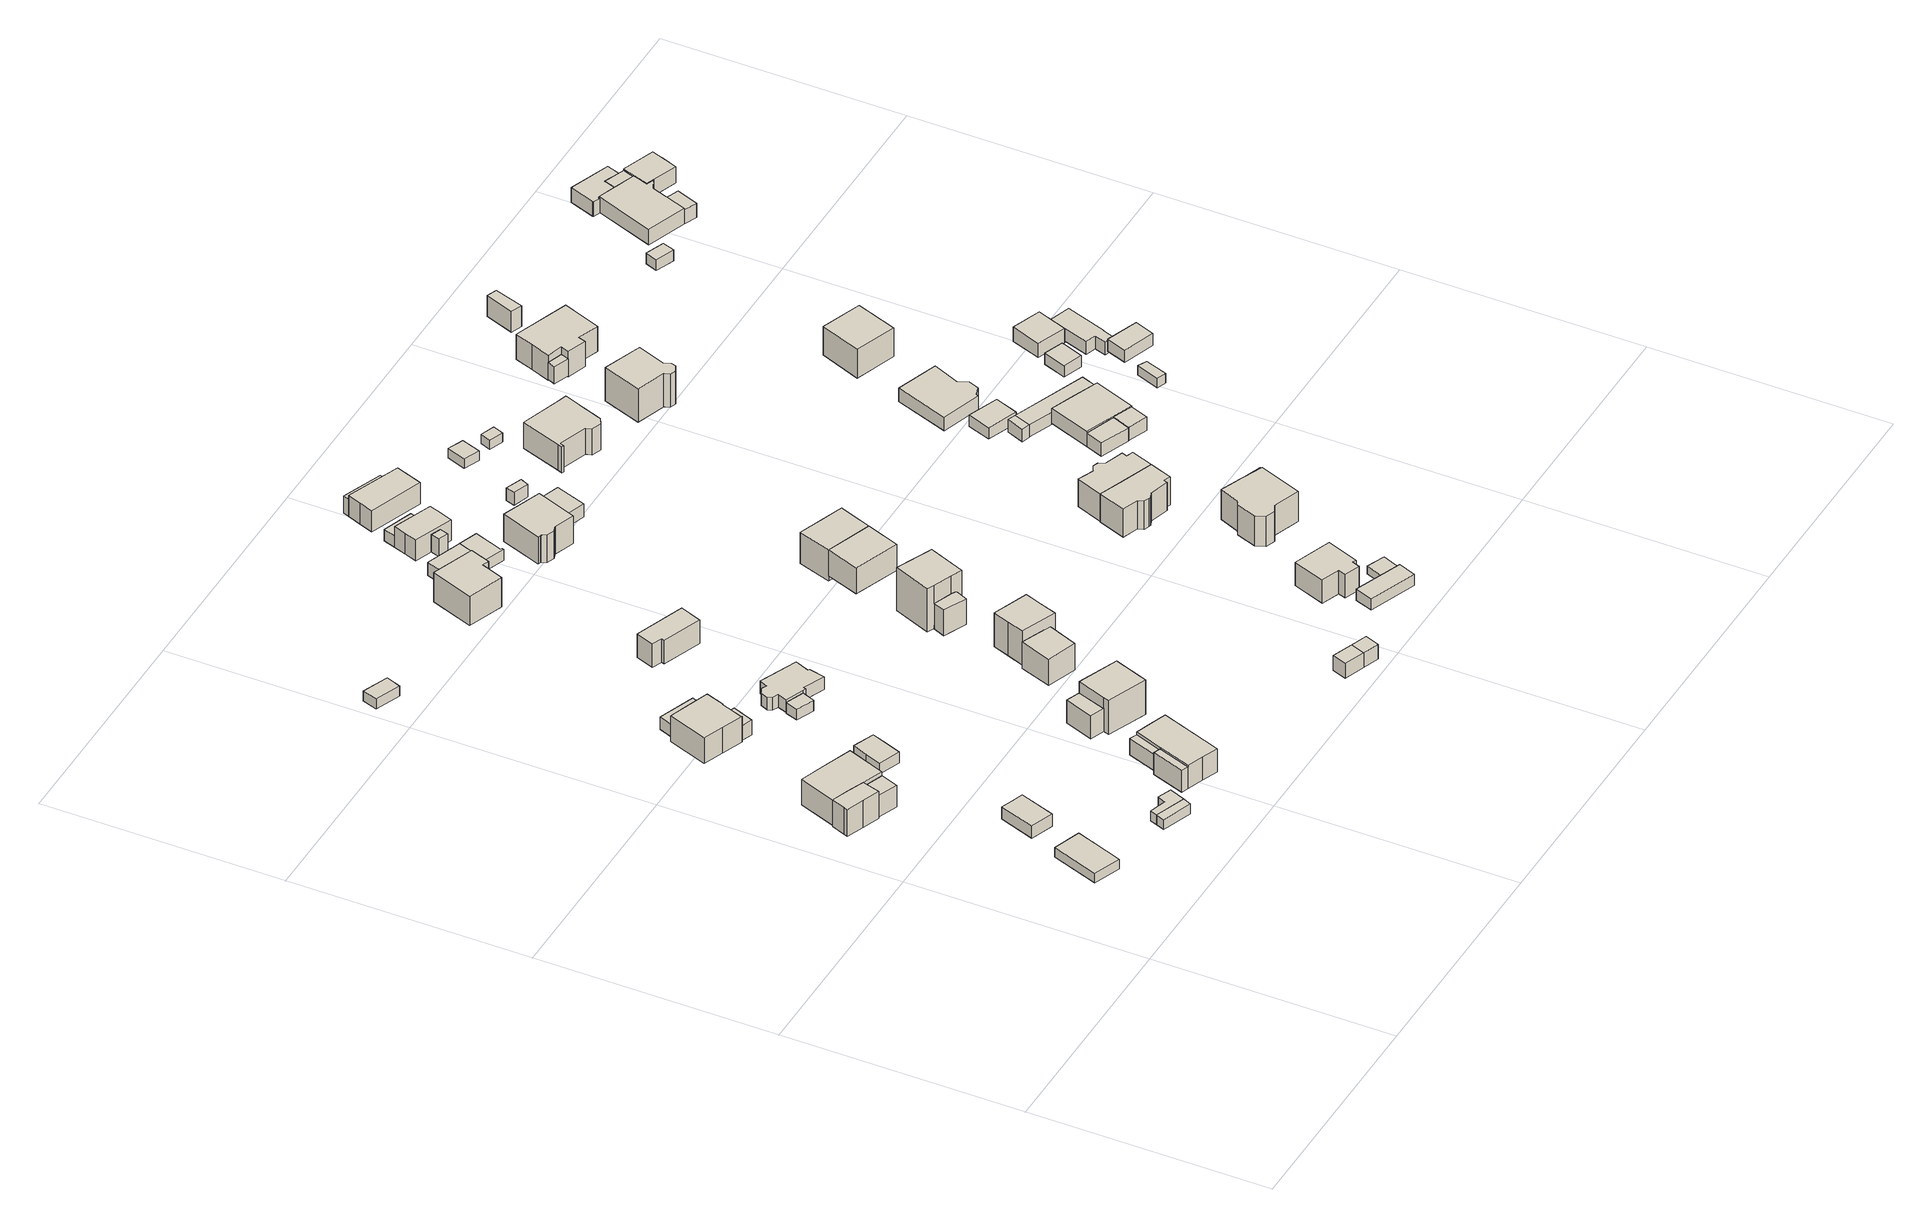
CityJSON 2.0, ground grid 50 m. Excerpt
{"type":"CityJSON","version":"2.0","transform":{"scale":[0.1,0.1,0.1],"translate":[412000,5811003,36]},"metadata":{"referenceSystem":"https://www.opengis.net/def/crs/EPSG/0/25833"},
"CityObjects":{
"building1":{"type":"Building","attributes":{"Gemeindeschluessel":"11000009","BezugspunktDach":"2200","function":"31001_2463","measuredHeight":2.23,"storeysAboveGround":1},"address":[{"country":"Germany","locality":"Berlin","thoroughfareNumber":"31 (1)","thoroughfareName":"Vogelsdorfer Steig"}],"geometry":[{"type":"Solid","lod":"1","boundaries":[[[[0,1,2,3]],[[4,5,6,7]],[[4,7,3,2]],[[5,4,2,1]],[[6,5,1,0]],[[7,6,0,3]]]]}]},
"building2":{"type":"Building","attributes":{"Gemeindeschluessel":"11000009","BezugspunktDach":"2200","function":"31001_2000","measuredHeight":6.99,"storeysAboveGround":1},"address":[{"country":"Germany","locality":"Berlin","thoroughfareNumber":"27 (1)","thoroughfareName":"Vogelsdorfer Steig"}],"geometry":[{"type":"Solid","lod":"1","boundaries":[[[[8,9,10,11,12,13,14]],[[15,16,17,18,19,20,21]],[[15,21,14,13]],[[16,15,13,12]],[[17,16,12,11]],[[18,17,11,10]],[[19,18,10,9]],[[20,19,9,8]],[[21,20,8,14]]]]}]},
"building3":{"type":"Building","attributes":{"Gemeindeschluessel":"11000009","BezugspunktDach":"2200","function":"31001_2723","measuredHeight":3.06,"storeysAboveGround":1},"address":[{"country":"Germany","locality":"Berlin","thoroughfareNumber":"29 (2)","thoroughfareName":"Vogelsdorfer Steig"}],"geometry":[{"type":"Solid","lod":"1","boundaries":[[[[22,23,24,25,26]],[[27,28,29,30,31]],[[27,31,26,25]],[[28,27,25,24]],[[29,28,24,23]],[[30,29,23,22]],[[31,30,22,26]]]]}]},
"building4":{"type":"Building","attributes":{"Gemeindeschluessel":"11000009","function":"31001_1010"},"address":[{"country":"Germany","locality":"Berlin","thoroughfareNumber":"27","thoroughfareName":"Vogelsdorfer Steig"}],"children":["building4-1","building4-2"]},
"building4-1":{"type":"BuildingPart","attributes":{"BezugspunktDach":"2200","measuredHeight":6.79,"storeysAboveGround":1},"parents":["building4"],"geometry":[{"type":"MultiSurface","lod":"1","boundaries":[[[32,33,34,35,12]],[[36,37,38,39,40]],[[36,40,12,35]],[[37,36,35,34]],[[38,37,34,33]],[[39,38,33,32]],[[40,41,42,43,39,32,12]],[[39,43,42,41]]]}]},
"building4-2":{"type":"BuildingPart","attributes":{"BezugspunktDach":"2200","measuredHeight":4.97,"storeysAboveGround":1},"parents":["building4"],"geometry":[{"type":"MultiSurface","lod":"1","boundaries":[[[44,43,42,45]],[[41,39,46,47]],[[41,47,45,42]],[[46,39,43,44]],[[47,46,44,45]],[[39,41,42,43,48]]]}]},
"building5":{"type":"Building","attributes":{"Gemeindeschluessel":"11000009","BezugspunktDach":"2200","function":"51009_1610","measuredHeight":2.31,"storeysAboveGround":0},"address":[{"country":"Germany","locality":"Berlin"}],"geometry":[{"type":"Solid","lod":"1","boundaries":[[[[49,50,51,52]],[[53,54,55,56]],[[53,56,52,51]],[[54,53,51,50]],[[55,54,50,49]],[[56,55,49,52]]]]}]},
"building6":{"type":"Building","attributes":{"Gemeindeschluessel":"11000009","BezugspunktDach":"2200","function":"31001_2000","measuredHeight":2.35,"storeysAboveGround":1},"address":[{"country":"Germany","locality":"Berlin","thoroughfareNumber":"34 (1)","thoroughfareName":"Grünheider Weg"}],"geometry":[{"type":"Solid","lod":"1","boundaries":[[[[50,57,58,59,60,51]],[[61,62,63,64,54,53]],[[61,53,51,60]],[[62,61,60,59]],[[63,62,59,58]],[[64,63,58,57]],[[54,64,57,50]],[[53,54,50,51]]]]}]},
"building7":{"type":"Building","attributes":{"Gemeindeschluessel":"11000009","BezugspunktDach":"2200","function":"31001_2000","measuredHeight":3.01,"storeysAboveGround":1},"address":[{"country":"Germany","locality":"Berlin","thoroughfareNumber":"27 (2)","thoroughfareName":"Vogelsdorfer Steig"}],"geometry":[{"type":"Solid","lod":"1","boundaries":[[[[65,66,67,68,69,70]],[[71,72,73,74,75,76]],[[71,76,70,69]],[[72,71,69,68]],[[73,72,68,67]],[[74,73,67,66]],[[75,74,66,65]],[[76,75,65,70]]]]}]},
"building8":{"type":"Building","attributes":{"Gemeindeschluessel":"11000009","function":"31001_1010"},"address":[{"country":"Germany","locality":"Berlin","thoroughfareNumber":"25","thoroughfareName":"Vogelsdorfer Steig"}],"children":["building8-1","building8-2"]},
"building8-1":{"type":"BuildingPart","attributes":{"BezugspunktDach":"2200","measuredHeight":8.6,"storeysAboveGround":1},"parents":["building8"],"geometry":[{"type":"MultiSurface","lod":"1","boundaries":[[[77,78,79,80,81,82,83,84,85,86]],[[87,88,89,90,91,92,93,94,95,96]],[[87,96,86,85]],[[88,87,85,84]],[[89,88,84,83]],[[90,89,83,82]],[[91,90,82,81]],[[92,91,81,80]],[[97,98,80,79]],[[94,93,79,78]],[[95,94,78,77]],[[96,95,77,86]],[[93,92,98,97]]]}]},
"building8-2":{"type":"BuildingPart","attributes":{"BezugspunktDach":"2200","measuredHeight":3.43,"storeysAboveGround":1},"parents":["building8"],"geometry":[{"type":"Solid","lod":"1","boundaries":[[[[99,100,101,98,97]],[[92,91,102,103,93]],[[91,92,98,101]],[[102,91,101,100]],[[103,102,100,99]],[[93,103,99,97]],[[92,93,97,98]]]]}]},
"building9":{"type":"Building","attributes":{"Gemeindeschluessel":"11000009","BezugspunktDach":"2200","function":"31001_2000","measuredHeight":2.27,"storeysAboveGround":1},"address":[{"country":"Germany","locality":"Berlin","thoroughfareNumber":"20 (1)","thoroughfareName":"Vogelsdorfer Steig"}],"geometry":[{"type":"Solid","lod":"1","boundaries":[[[[104,105,106,107]],[[108,109,110,111]],[[108,111,107,106]],[[109,108,106,105]],[[110,109,105,104]],[[111,110,104,107]]]]}]},
"building10":{"type":"Building","attributes":{"Gemeindeschluessel":"11000009","BezugspunktDach":"2200","function":"31001_2463","measuredHeight":2.86,"storeysAboveGround":1},"address":[{"country":"Germany","locality":"Berlin","thoroughfareNumber":"25 (1)","thoroughfareName":"Vogelsdorfer Steig"}],"geometry":[{"type":"Solid","lod":"1","boundaries":[[[[112,113,114,115]],[[116,117,118,119]],[[116,119,115,114]],[[117,116,114,113]],[[118,117,113,112]],[[119,118,112,115]]]]}]},
"building11":{"type":"Building","attributes":{"Gemeindeschluessel":"11000009","BezugspunktDach":"2200","function":"51009_1610","measuredHeight":4.05,"storeysAboveGround":0},"address":[{"country":"Germany","locality":"Berlin"}],"geometry":[{"type":"Solid","lod":"1","boundaries":[[[[120,121,122,123]],[[124,125,126,127]],[[124,127,123,122]],[[125,124,122,121]],[[126,125,121,120]],[[127,126,120,123]]]]}]},
"building12":{"type":"Building","attributes":{"Gemeindeschluessel":"11000009","function":"31001_1010"},"address":[{"country":"Germany","locality":"Berlin","thoroughfareNumber":"34","thoroughfareName":"Grünheider Weg"}],"children":["building12-1","building12-2"]},
"building12-1":{"type":"BuildingPart","attributes":{"BezugspunktDach":"2200","measuredHeight":5.75,"storeysAboveGround":1},"parents":["building12"],"geometry":[{"type":"MultiSurface","lod":"1","boundaries":[[[128,129,130,131,132,133,134]],[[135,136,137,138,139,140,141]],[[142,143,144,134,133]],[[136,135,133,132]],[[137,136,132,131]],[[138,137,131,130]],[[139,138,130,129]],[[140,139,129,128]],[[141,140,128,134]],[[135,141,144,143,142]]]}]},
"building12-2":{"type":"BuildingPart","attributes":{"BezugspunktDach":"2200","measuredHeight":5.01,"storeysAboveGround":1},"parents":["building12"],"geometry":[{"type":"Solid","lod":"1","boundaries":[[[[144,143,145,146]],[[147,135,141,148]],[[147,148,146,145]],[[135,147,145,143]],[[148,141,144,146]],[[143,144,141,135]]]]}]},
"building13":{"type":"Building","attributes":{"Gemeindeschluessel":"11000009","BezugspunktDach":"2200","function":"51009_1610","measuredHeight":2.51,"storeysAboveGround":0},"address":[{"country":"Germany","locality":"Berlin"}],"geometry":[{"type":"Solid","lod":"1","boundaries":[[[[149,150,151,152]],[[153,154,155,156]],[[153,156,152,151]],[[154,153,151,150]],[[155,154,150,149]],[[156,155,149,152]]]]}]},
"building14":{"type":"Building","attributes":{"Gemeindeschluessel":"11000009","BezugspunktDach":"2200","function":"31001_2000","measuredHeight":2.82,"storeysAboveGround":1},"address":[{"country":"Germany","locality":"Berlin","thoroughfareNumber":"25 (2)","thoroughfareName":"Vogelsdorfer Steig"}],"geometry":[{"type":"Solid","lod":"1","boundaries":[[[[157,158,159,160,161,162,163,164,165,166,167,168,169,170,171]],[[172,173,174,175,176,177,178,179,180,181,182,183,184,185,186]],[[172,186,171,170]],[[173,172,170,169]],[[174,173,169,168]],[[175,174,168,167]],[[176,175,167,166]],[[177,176,166,165]],[[178,177,165,164]],[[179,178,164,163]],[[180,179,163,162]],[[181,180,162,161]],[[182,181,161,160]],[[183,182,160,159]],[[184,183,159,158]],[[185,184,158,157]],[[186,185,157,171]]]]}]},
"building15":{"type":"Building","attributes":{"Gemeindeschluessel":"11000009","function":"31001_1010"},"address":[{"country":"Germany","locality":"Berlin","thoroughfareNumber":"32","thoroughfareName":"Grünheider Weg"}],"children":["building15-1","building15-2"]},
"building15-1":{"type":"BuildingPart","attributes":{"BezugspunktDach":"2200","measuredHeight":8.42,"storeysAboveGround":2},"parents":["building15"],"geometry":[{"type":"MultiSurface","lod":"1","boundaries":[[[187,188,189,190,191,192]],[[193,194,195,196,197,198]],[[193,198,192,191]],[[199,200,191,190]],[[195,194,190,189]],[[196,195,189,188]],[[197,196,188,187]],[[198,197,187,192]],[[194,193,200,199]]]}]},
"building15-2":{"type":"BuildingPart","attributes":{"BezugspunktDach":"2200","measuredHeight":5.27,"storeysAboveGround":2},"parents":["building15"],"geometry":[{"type":"Solid","lod":"1","boundaries":[[[[200,199,201,202]],[[203,194,193,204]],[[203,204,202,201]],[[194,203,201,199]],[[204,193,200,202]],[[193,194,199,200]]]]}]},
"building16":{"type":"Building","attributes":{"Gemeindeschluessel":"11000009","BezugspunktDach":"2200","function":"31001_1010","measuredHeight":7.03,"storeysAboveGround":1},"address":[{"country":"Germany","locality":"Berlin","thoroughfareNumber":"42","thoroughfareName":"Bauernheideweg"}],"geometry":[{"type":"Solid","lod":"1","boundaries":[[[[205,206,207,208,209,210]],[[211,212,213,214,215,216]],[[211,216,210,209]],[[212,211,209,208]],[[213,212,208,207]],[[214,213,207,206]],[[215,214,206,205]],[[216,215,205,210]]]]}]},
"building17":{"type":"Building","attributes":{"Gemeindeschluessel":"11000009","BezugspunktDach":"2200","function":"31001_2463","measuredHeight":6.11,"storeysAboveGround":1},"address":[{"country":"Germany","locality":"Berlin","thoroughfareNumber":"30 (1)","thoroughfareName":"Grünheider Weg"}],"geometry":[{"type":"Solid","lod":"1","boundaries":[[[[217,218,219,220]],[[221,222,223,224]],[[221,224,220,219]],[[222,221,219,218]],[[223,222,218,217]],[[224,223,217,220]]]]}]},
"building18":{"type":"Building","attributes":{"Gemeindeschluessel":"11000009","BezugspunktDach":"2200","function":"31001_1010","measuredHeight":7.93,"storeysAboveGround":2},"address":[{"country":"Germany","locality":"Berlin","thoroughfareNumber":"19","thoroughfareName":"Vogelsdorfer Steig"}],"geometry":[{"type":"Solid","lod":"1","boundaries":[[[[225,226,227,228,229,230,231]],[[232,233,234,235,236,237,238]],[[232,238,231,230]],[[233,232,230,229]],[[234,233,229,228]],[[235,234,228,227]],[[236,235,227,226]],[[237,236,226,225]],[[238,237,225,231]]]]}]},
"building19":{"type":"Building","attributes":{"Gemeindeschluessel":"11000009","BezugspunktDach":"2200","function":"31001_1010","measuredHeight":8.54,"storeysAboveGround":2},"address":[{"country":"Germany","locality":"Berlin","thoroughfareNumber":"30","thoroughfareName":"Grünheider Weg"}],"geometry":[{"type":"Solid","lod":"1","boundaries":[[[[239,240,241,242,243,244]],[[245,246,247,248,249,250]],[[245,250,244,243]],[[246,245,243,242]],[[247,246,242,241]],[[248,247,241,240]],[[249,248,240,239]],[[250,249,239,244]]]]}]},
"building20":{"type":"Building","attributes":{"Gemeindeschluessel":"11000009","BezugspunktDach":"2200","function":"51009_1610","measuredHeight":3.31,"storeysAboveGround":0},"address":[{"country":"Germany","locality":"Berlin"}],"geometry":[{"type":"Solid","lod":"1","boundaries":[[[[251,252,253,254]],[[255,256,257,258]],[[255,258,254,253]],[[256,255,253,252]],[[257,256,252,251]],[[258,257,251,254]]]]}]},
"building21":{"type":"Building","attributes":{"Gemeindeschluessel":"11000009","BezugspunktDach":"2200","function":"51009_1611","measuredHeight":3.23,"storeysAboveGround":0},"address":[{"country":"Germany","locality":"Berlin"}],"geometry":[{"type":"Solid","lod":"1","boundaries":[[[[259,260,261,262,263]],[[264,265,266,267,268]],[[264,268,263,262]],[[265,264,262,261]],[[266,265,261,260]],[[267,266,260,259]],[[268,267,259,263]]]]}]},
"building22":{"type":"Building","attributes":{"Gemeindeschluessel":"11000009","BezugspunktDach":"2200","function":"31001_2723","measuredHeight":3.36,"storeysAboveGround":1},"address":[{"country":"Germany","locality":"Berlin","thoroughfareNumber":"33 (1)","thoroughfareName":"Grünheider Weg"}],"geometry":[{"type":"Solid","lod":"1","boundaries":[[[[269,270,252,251]],[[256,271,272,257]],[[256,257,251,252]],[[271,256,252,270]],[[272,271,270,269]],[[257,272,269,251]]]]}]},
"building23":{"type":"Building","attributes":{"Gemeindeschluessel":"11000009","function":"31001_1010"},"address":[{"country":"Germany","locality":"Berlin","thoroughfareNumber":"28","thoroughfareName":"Grünheider Weg"}],"children":["building23-1","building23-2"]},
"building23-1":{"type":"BuildingPart","attributes":{"BezugspunktDach":"2200","measuredHeight":11.28,"storeysAboveGround":2},"parents":["building23"],"geometry":[{"type":"MultiSurface","lod":"1","boundaries":[[[273,274,275,276,277,278]],[[279,280,281,282,283,284]],[[279,284,278,277]],[[280,279,277,276]],[[281,280,276,275]],[[285,286,287,281,275,274]],[[288,285,282,274,273]],[[284,283,273,278]],[[282,287,286,285]],[[283,282,285,288]]]}]},
"building23-2":{"type":"BuildingPart","attributes":{"BezugspunktDach":"2200","measuredHeight":5.91,"storeysAboveGround":2},"parents":["building23"],"geometry":[{"type":"MultiSurface","lod":"1","boundaries":[[[289,286,288,290]],[[291,292,293,294]],[[291,294,290,288]],[[292,291,288,283,282,287]],[[293,292,286,289]],[[294,293,289,290]],[[287,282,285,286]],[[285,282,283,288]]]}]},
"building24":{"type":"Building","attributes":{"Gemeindeschluessel":"11000009","BezugspunktDach":"2200","function":"31001_2143","measuredHeight":2.5,"storeysAboveGround":1},"address":[{"country":"Germany","locality":"Berlin","thoroughfareNumber":"43 (2)","thoroughfareName":"Bauernheideweg"}],"geometry":[{"type":"Solid","lod":"1","boundaries":[[[[295,296,297,298,299,300]],[[301,302,303,304,305,306]],[[301,306,300,299]],[[302,301,299,298]],[[303,302,298,297]],[[304,303,297,296]],[[305,304,296,295]],[[306,305,295,300]]]]}]},
"building25":{"type":"Building","attributes":{"Gemeindeschluessel":"11000009","function":"31001_1010"},"address":[{"country":"Germany","locality":"Berlin","thoroughfareNumber":"17","thoroughfareName":"Vogelsdorfer Steig"}],"children":["building25-1","building25-2"]},
"building25-1":{"type":"BuildingPart","attributes":{"BezugspunktDach":"2200","measuredHeight":5.68,"storeysAboveGround":2},"parents":["building25"],"geometry":[{"type":"Solid","lod":"1","boundaries":[[[[307,308,309,310,311,312]],[[313,314,315,316,317,318]],[[313,318,312,311]],[[314,313,311,310]],[[315,314,310,309]],[[316,315,309,308]],[[317,316,308,307]],[[318,317,307,312],[319,320,321,322]],[[321,320,319,322]]]]}]},
"building25-2":{"type":"BuildingPart","attributes":{"BezugspunktDach":"2200","measuredHeight":4.01,"storeysAboveGround":2},"parents":["building25"],"geometry":[{"type":"Solid","lod":"1","boundaries":[[[[323,322,321,324]],[[320,319,325,326]],[[320,326,324,321]],[[325,319,322,323]],[[326,325,323,324]],[[319,320,321,322]]]]}]},
"building26":{"type":"Building","attributes":{"Gemeindeschluessel":"11000009","BezugspunktDach":"2200","function":"31001_2000","measuredHeight":2.54,"storeysAboveGround":1},"address":[{"country":"Germany","locality":"Berlin","thoroughfareNumber":"17 (1)","thoroughfareName":"Vogelsdorfer Steig"}],"geometry":[{"type":"Solid","lod":"1","boundaries":[[[[327,328,329,330]],[[331,332,333,314]],[[331,314,330,329]],[[332,331,329,328]],[[333,332,328,327]],[[314,333,327,330]]]]}]},
"building27":{"type":"Building","attributes":{"Gemeindeschluessel":"11000009","BezugspunktDach":"2200","function":"31001_1010","measuredHeight":8.71,"storeysAboveGround":1},"address":[{"country":"Germany","locality":"Berlin","thoroughfareNumber":"26A","thoroughfareName":"Grünheider Weg"}],"geometry":[{"type":"Solid","lod":"1","boundaries":[[[[334,335,336,337,338]],[[339,340,341,342,343]],[[339,343,338,337]],[[340,339,337,336]],[[341,340,336,335]],[[342,341,335,334]],[[343,342,334,338]]]]}]},
"building28":{"type":"Building","attributes":{"Gemeindeschluessel":"11000009","BezugspunktDach":"2200","function":"31001_1010","measuredHeight":8.84,"storeysAboveGround":1},"address":[{"country":"Germany","locality":"Berlin","thoroughfareNumber":"43","thoroughfareName":"Bauernheideweg"}],"geometry":[{"type":"Solid","lod":"1","boundaries":[[[[344,345,346,347,348,349,350,351,352,353,354,355,356]],[[357,358,359,360,361,362,363,364,365,366,367,368,369]],[[357,369,356,355]],[[358,357,355,354]],[[359,358,354,353]],[[360,359,353,352]],[[361,360,352,351]],[[362,361,351,350]],[[363,362,350,349]],[[364,363,349,348]],[[365,364,348,347]],[[366,365,347,346]],[[367,366,346,345]],[[368,367,345,344]],[[369,368,344,356]]]]}]},
"building29":{"type":"Building","attributes":{"Gemeindeschluessel":"11000009","BezugspunktDach":"2200","function":"31001_1010","measuredHeight":9.93,"storeysAboveGround":1},"address":[{"country":"Germany","locality":"Berlin","thoroughfareNumber":"26","thoroughfareName":"Grünheider Weg"}],"geometry":[{"type":"Solid","lod":"1","boundaries":[[[[335,370,371,372,337]],[[373,374,375,376,377]],[[373,377,337,372]],[[374,373,372,371]],[[375,374,371,370]],[[376,375,370,335]],[[377,376,335,337]]]]}]},
"building30":{"type":"Building","attributes":{"Gemeindeschluessel":"11000009","function":"31001_1010"},"address":[{"country":"Germany","locality":"Berlin","thoroughfareNumber":"15","thoroughfareName":"Vogelsdorfer Steig"}],"children":["building30-1","building30-2"]},
"building30-1":{"type":"BuildingPart","attributes":{"BezugspunktDach":"2200","measuredHeight":5.81,"storeysAboveGround":1},"parents":["building30"],"geometry":[{"type":"MultiSurface","lod":"1","boundaries":[[[378,379,380,381,382]],[[383,384,385,386,387]],[[383,387,382,381]],[[384,383,381,380]],[[385,388,389,390,380,379]],[[386,385,379,378]],[[387,386,378,382]],[[384,390,389,388]]]}]},
"building30-2":{"type":"BuildingPart","attributes":{"BezugspunktDach":"2200","measuredHeight":3.88,"storeysAboveGround":1},"parents":["building30"],"geometry":[{"type":"MultiSurface","lod":"1","boundaries":[[[389,391,392,390]],[[393,394,388,384]],[[393,384,390,392]],[[394,393,392,391]],[[388,394,391,389]],[[384,388,389,390,395]]]}]},
"building31":{"type":"Building","attributes":{"Gemeindeschluessel":"11000009","BezugspunktDach":"2200","function":"51009_1611","measuredHeight":3,"storeysAboveGround":0},"address":[{"country":"Germany","locality":"Berlin"}],"geometry":[{"type":"Solid","lod":"1","boundaries":[[[[396,397,398,399]],[[400,401,402,403]],[[400,403,399,398]],[[401,400,398,397]],[[402,401,397,396]],[[403,402,396,399]]]]}]},
"building32":{"type":"Building","attributes":{"Gemeindeschluessel":"11000009","BezugspunktDach":"2200","function":"31001_1010","measuredHeight":6.82,"storeysAboveGround":2},"address":[{"country":"Germany","locality":"Berlin","thoroughfareNumber":"31","thoroughfareName":"Grünheider Weg"}],"geometry":[{"type":"Solid","lod":"1","boundaries":[[[[404,405,406,407,408,409,410,411]],[[412,413,414,415,416,417,418,419]],[[412,419,411,410]],[[413,412,410,409]],[[414,413,409,408]],[[415,414,408,407]],[[416,415,407,406]],[[417,416,406,405]],[[418,417,405,404]],[[419,418,404,411]]]]}]},
"building33":{"type":"Building","attributes":{"Gemeindeschluessel":"11000009","function":"31001_2000"},"address":[{"country":"Germany","locality":"Berlin","thoroughfareNumber":"31 (1)","thoroughfareName":"Grünheider Weg"}],"children":["building33-1","building33-2"]},
"building33-1":{"type":"BuildingPart","attributes":{"BezugspunktDach":"2200","measuredHeight":3.48,"storeysAboveGround":1},"parents":["building33"],"geometry":[{"type":"MultiSurface","lod":"1","boundaries":[[[420,421,422,423]],[[424,425,426,427]],[[424,427,423,422]],[[428,429,430,424,422,421]],[[426,425,421,420]],[[427,426,420,423]],[[425,430,429,428]]]}]},
"building33-2":{"type":"BuildingPart","attributes":{"BezugspunktDach":"2200","measuredHeight":1.78,"storeysAboveGround":1},"parents":["building33"],"geometry":[{"type":"Solid","lod":"1","boundaries":[[[[428,431,432,429]],[[433,434,425,430]],[[433,430,429,432]],[[434,433,432,431]],[[425,434,431,428]],[[430,425,428,429]]]]}]},
"building34":{"type":"Building","attributes":{"Gemeindeschluessel":"11000009","BezugspunktDach":"2200","function":"31001_2000","measuredHeight":2.83,"storeysAboveGround":1},"address":[{"country":"Germany","locality":"Berlin","thoroughfareNumber":"17 (2)","thoroughfareName":"Vogelsdorfer Steig"}],"geometry":[{"type":"Solid","lod":"1","boundaries":[[[[435,436,437,438]],[[439,440,441,442]],[[439,442,438,437]],[[440,439,437,436]],[[441,440,436,435]],[[442,441,435,438]]]]}]},
"building35":{"type":"Building","attributes":{"Gemeindeschluessel":"11000009","BezugspunktDach":"2200","function":"31001_2000","measuredHeight":2.17,"storeysAboveGround":1},"address":[{"country":"Germany","locality":"Berlin","thoroughfareNumber":"15 (1)","thoroughfareName":"Vogelsdorfer Steig"}],"geometry":[{"type":"Solid","lod":"1","boundaries":[[[[443,444,445,446]],[[447,448,449,450]],[[447,450,446,445]],[[448,447,445,444]],[[449,448,444,443]],[[450,449,443,446]]]]}]},
"building36":{"type":"Building","attributes":{"Gemeindeschluessel":"11000009","BezugspunktDach":"2200","function":"31001_1010","measuredHeight":9.98,"storeysAboveGround":1},"address":[{"country":"Germany","locality":"Berlin","thoroughfareNumber":"27A","thoroughfareName":"Grünheider Weg"}],"geometry":[{"type":"Solid","lod":"1","boundaries":[[[[451,452,453,454,455,456,457,458,459,460,461,462]],[[463,464,465,466,467,468,469,470,471,472,473,474]],[[463,474,462,461]],[[464,463,461,460]],[[465,464,460,459]],[[466,465,459,458]],[[467,466,458,457]],[[468,467,457,456]],[[469,468,456,455]],[[470,469,455,454]],[[471,470,454,453]],[[472,471,453,452]],[[473,472,452,451]],[[474,473,451,462]]]]}]},
"building37":{"type":"Building","attributes":{"Gemeindeschluessel":"11000009","BezugspunktDach":"2200","function":"31001_1010","measuredHeight":9.45,"storeysAboveGround":1},"address":[{"country":"Germany","locality":"Berlin","thoroughfareNumber":"29","thoroughfareName":"Grünheider Weg"}],"geometry":[{"type":"Solid","lod":"1","boundaries":[[[[475,476,477,478,479,480,481,482,483,484,485,486]],[[487,488,489,490,491,492,493,494,495,496,497,498]],[[487,498,486,485]],[[488,487,485,484]],[[489,488,484,483]],[[490,489,483,482]],[[491,490,482,481]],[[492,491,481,480]],[[493,492,480,479]],[[494,493,479,478]],[[495,494,478,477]],[[496,495,477,476]],[[497,496,476,475]],[[498,497,475,486]]]]}]},
"building38":{"type":"Building","attributes":{"Gemeindeschluessel":"11000009","BezugspunktDach":"2200","function":"31001_2723","measuredHeight":2.11,"storeysAboveGround":1},"address":[{"country":"Germany","locality":"Berlin","thoroughfareNumber":"20 (1)","thoroughfareName":"Grünheider Weg"}],"geometry":[{"type":"Solid","lod":"1","boundaries":[[[[499,500,501,502]],[[503,504,505,506]],[[503,506,502,501]],[[504,503,501,500]],[[505,504,500,499]],[[506,505,499,502]]]]}]},
"building39":{"type":"Building","attributes":{"Gemeindeschluessel":"11000009","BezugspunktDach":"2200","function":"31001_1010","measuredHeight":9.92,"storeysAboveGround":1},"address":[{"country":"Germany","locality":"Berlin","thoroughfareNumber":"27","thoroughfareName":"Grünheider Weg"}],"geometry":[{"type":"Solid","lod":"1","boundaries":[[[[507,459,508,509,510,511,512,513,514,515,516,461]],[[517,518,519,520,521,522,523,524,525,526,527,528]],[[517,528,461,516]],[[518,517,516,515]],[[519,518,515,514]],[[520,519,514,513]],[[521,520,513,512]],[[522,521,512,511]],[[523,522,511,510]],[[524,523,510,509]],[[525,524,509,508]],[[526,525,508,459]],[[527,526,459,507]],[[528,527,507,461]]]]}]},
"building40":{"type":"Building","attributes":{"Gemeindeschluessel":"11000009","BezugspunktDach":"2200","function":"31001_1010","measuredHeight":8.22,"storeysAboveGround":1},"address":[{"country":"Germany","locality":"Berlin","thoroughfareNumber":"45","thoroughfareName":"Bauernheideweg"}],"geometry":[{"type":"Solid","lod":"1","boundaries":[[[[529,530,531,532,533,534,535,536,537,538,539,540,541]],[[542,543,544,545,546,547,548,549,550,551,552,553,554]],[[542,554,541,540]],[[543,542,540,539]],[[544,543,539,538]],[[545,544,538,537]],[[546,545,537,536]],[[547,546,536,535]],[[548,547,535,534]],[[549,548,534,533]],[[550,549,533,532]],[[551,550,532,531]],[[552,551,531,530]],[[553,552,530,529]],[[554,553,529,541]]]]}]},
"building41":{"type":"Building","attributes":{"Gemeindeschluessel":"11000009","BezugspunktDach":"2200","function":"31001_2463","measuredHeight":2.93,"storeysAboveGround":1},"address":[{"country":"Germany","locality":"Berlin","thoroughfareNumber":"29 (1)","thoroughfareName":"Grünheider Weg"}],"geometry":[{"type":"Solid","lod":"1","boundaries":[[[[555,556,557,558,559]],[[560,561,562,563,564]],[[560,564,559,558]],[[561,560,558,557]],[[562,561,557,556]],[[563,562,556,555]],[[564,563,555,559]]]]}]},
"building42":{"type":"Building","attributes":{"Gemeindeschluessel":"11000009","BezugspunktDach":"2200","function":"51009_1610","measuredHeight":2.95,"storeysAboveGround":0},"address":[{"country":"Germany","locality":"Berlin"}],"geometry":[{"type":"Solid","lod":"1","boundaries":[[[[565,566,567,568]],[[569,570,571,572]],[[569,572,568,567]],[[570,569,567,566]],[[571,570,566,565]],[[572,571,565,568]]]]}]},
"building43":{"type":"Building","attributes":{"Gemeindeschluessel":"11000009","BezugspunktDach":"2200","function":"31001_1010","measuredHeight":8.36,"storeysAboveGround":1},"address":[{"country":"Germany","locality":"Berlin","thoroughfareNumber":"22","thoroughfareName":"Grünheider Weg"}],"geometry":[{"type":"Solid","lod":"1","boundaries":[[[[573,574,575,576,577,578,579,580,581,582]],[[583,584,585,586,587,588,589,590,591,592]],[[583,592,582,581]],[[584,583,581,580]],[[585,584,580,579]],[[586,585,579,578]],[[587,586,578,577]],[[588,587,577,576]],[[589,588,576,575]],[[590,589,575,574]],[[591,590,574,573]],[[592,591,573,582]]]]}]},
"building44":{"type":"Building","attributes":{"Gemeindeschluessel":"11000009","BezugspunktDach":"2200","function":"31001_2463","measuredHeight":2.66,"storeysAboveGround":1},"address":[{"country":"Germany","locality":"Berlin","thoroughfareNumber":"23 (3)","thoroughfareName":"Grünheider Weg"}],"geometry":[{"type":"Solid","lod":"1","boundaries":[[[[593,594,595,596]],[[597,598,599,600]],[[597,600,596,595]],[[598,597,595,594]],[[599,598,594,593]],[[600,599,593,596]]]]}]},
"building45":{"type":"Building","attributes":{"Gemeindeschluessel":"11000009","BezugspunktDach":"2200","function":"51009_1610","measuredHeight":3.43,"storeysAboveGround":0},"address":[{"country":"Germany","locality":"Berlin"}],"geometry":[{"type":"Solid","lod":"1","boundaries":[[[[601,602,603,604]],[[605,606,607,608]],[[605,608,604,603]],[[606,605,603,602]],[[607,606,602,601]],[[608,607,601,604]]]]}]},
"building46":{"type":"Building","attributes":{"Gemeindeschluessel":"11000009","BezugspunktDach":"2200","function":"51009_1610","measuredHeight":3.9,"storeysAboveGround":0},"address":[{"country":"Germany","locality":"Berlin"}],"geometry":[{"type":"Solid","lod":"1","boundaries":[[[[609,610,611,612]],[[613,614,615,616]],[[613,616,612,611]],[[614,613,611,610]],[[615,614,610,609]],[[616,615,609,612]]]]}]},
"building47":{"type":"Building","attributes":{"Gemeindeschluessel":"11000009","function":"31001_1010"},"address":[{"country":"Germany","locality":"Berlin","thoroughfareNumber":"25","thoroughfareName":"Grünheider Weg"}],"children":["building47-1","building47-2"]},
"building47-1":{"type":"BuildingPart","attributes":{"BezugspunktDach":"2200","measuredHeight":4,"storeysAboveGround":1},"parents":["building47"],"geometry":[{"type":"MultiSurface","lod":"1","boundaries":[[[617,618,619,620,621,622]],[[623,624,625,626,627,628]],[[623,628,622,621]],[[624,623,621,620]],[[625,624,620,619]],[[626,625,619,618]],[[629,630,631,632,626,618,617]],[[628,633,629,627,617,622]],[[627,632,631,630,629]],[[627,629,633,628]]]}]},
"building47-2":{"type":"BuildingPart","attributes":{"BezugspunktDach":"2200","measuredHeight":3.14,"storeysAboveGround":1},"parents":["building47"],"geometry":[{"type":"MultiSurface","lod":"1","boundaries":[[[634,630,633,635]],[[628,631,636,637]],[[628,637,635,633]],[[638,627,631]],[[636,631,630,634]],[[637,636,634,635]],[[631,627,629,630]],[[628,633,629,639,627,638]]]}]},
"building48":{"type":"Building","attributes":{"Gemeindeschluessel":"11000009","BezugspunktDach":"2200","function":"31001_2000","measuredHeight":2.82,"storeysAboveGround":1},"address":[{"country":"Germany","locality":"Berlin","thoroughfareNumber":"25 (1)","thoroughfareName":"Grünheider Weg"}],"geometry":[{"type":"Solid","lod":"1","boundaries":[[[[640,641,642,566,565]],[[643,644,645,646,647]],[[643,647,565,566]],[[644,643,566,642]],[[645,644,642,641]],[[646,645,641,640]],[[647,646,640,565]]]]}]},
"building49":{"type":"Building","attributes":{"Gemeindeschluessel":"11000009","BezugspunktDach":"2200","function":"31001_1010","measuredHeight":3.11,"storeysAboveGround":1},"address":[{"country":"Germany","locality":"Berlin","thoroughfareNumber":"23","thoroughfareName":"Grünheider Weg"}],"geometry":[{"type":"Solid","lod":"1","boundaries":[[[[648,649,650,651,652,653,654,655]],[[656,657,658,659,660,661,662,663]],[[656,663,655,654]],[[657,656,654,653]],[[658,657,653,652]],[[659,658,652,651]],[[660,659,651,650]],[[661,660,650,649]],[[662,661,649,648]],[[663,662,648,655]]]]}]},
"building50":{"type":"Building","attributes":{"Gemeindeschluessel":"11000009","BezugspunktDach":"2200","function":"31001_1010","measuredHeight":7.79,"storeysAboveGround":1},"address":[{"country":"Germany","locality":"Berlin","thoroughfareNumber":"20","thoroughfareName":"Grünheider Weg"}],"geometry":[{"type":"Solid","lod":"1","boundaries":[[[[664,665,666,667,668,669,670,671,672,673]],[[674,675,676,677,678,679,680,681,682,683]],[[674,683,673,672]],[[675,674,672,671]],[[676,675,671,670]],[[677,676,670,669]],[[678,677,669,668]],[[679,678,668,667]],[[680,679,667,666]],[[681,680,666,665]],[[682,681,665,664]],[[683,682,664,673]]]]}]},
"building51":{"type":"Building","attributes":{"Gemeindeschluessel":"11000009","BezugspunktDach":"2200","function":"51009_1610","measuredHeight":4.76,"storeysAboveGround":0},"address":[{"country":"Germany","locality":"Berlin"}],"geometry":[{"type":"Solid","lod":"1","boundaries":[[[[684,685,686,687]],[[688,689,690,691]],[[688,691,687,686]],[[689,688,686,685]],[[690,689,685,684]],[[691,690,684,687]]]]}]},
"building52":{"type":"Building","attributes":{"Gemeindeschluessel":"11000009","BezugspunktDach":"2200","function":"31001_2000","measuredHeight":2.24,"storeysAboveGround":1},"address":[{"country":"Germany","locality":"Berlin","thoroughfareNumber":"26 (1)","thoroughfareName":"Hangelsberger Gang"}],"geometry":[{"type":"Solid","lod":"1","boundaries":[[[[692,693,694,695]],[[696,697,698,699]],[[696,699,695,694]],[[697,696,694,693]],[[698,697,693,692]],[[699,698,692,695]]]]}]},
"building53":{"type":"Building","attributes":{"Gemeindeschluessel":"11000009","BezugspunktDach":"2200","function":"31001_1010","measuredHeight":7.21,"storeysAboveGround":1},"address":[{"country":"Germany","locality":"Berlin","thoroughfareNumber":"48","thoroughfareName":"Bauernheideweg"}],"geometry":[{"type":"Solid","lod":"1","boundaries":[[[[700,701,702,703]],[[704,705,706,707]],[[704,707,703,702]],[[705,704,702,701]],[[706,705,701,700]],[[707,706,700,703]]]]}]},
"building54":{"type":"Building","attributes":{"Gemeindeschluessel":"11000009","BezugspunktDach":"2200","function":"31001_2000","measuredHeight":2.58,"storeysAboveGround":1},"address":[{"country":"Germany","locality":"Berlin","thoroughfareNumber":"23 (2)","thoroughfareName":"Grünheider Weg"}],"geometry":[{"type":"Solid","lod":"1","boundaries":[[[[708,709,710,711]],[[712,713,714,715]],[[712,715,711,710]],[[713,712,710,709]],[[714,713,709,708]],[[715,714,708,711]]]]}]},
"building55":{"type":"Building","attributes":{"Gemeindeschluessel":"11000009","BezugspunktDach":"2200","function":"31001_2463","measuredHeight":2.78,"storeysAboveGround":1},"address":[{"country":"Germany","locality":"Berlin","thoroughfareNumber":"24 (1)","thoroughfareName":"Hangelsberger Gang"}],"geometry":[{"type":"Solid","lod":"1","boundaries":[[[[716,717,718,719]],[[720,721,722,723]],[[720,723,719,718]],[[721,720,718,717]],[[722,721,717,716]],[[723,722,716,719]]]]}]},
"building56":{"type":"Building","attributes":{"Gemeindeschluessel":"11000009","BezugspunktDach":"2200","function":"31001_1010","measuredHeight":3.37,"storeysAboveGround":1},"address":[{"country":"Germany","locality":"Berlin","thoroughfareNumber":"23 (1)","thoroughfareName":"Grünheider Weg"}],"geometry":[{"type":"Solid","lod":"1","boundaries":[[[[724,725,726,727]],[[728,729,730,731]],[[728,731,727,726]],[[729,728,726,725]],[[730,729,725,724]],[[731,730,724,727]]]]}]},
"building57":{"type":"Building","attributes":{"Gemeindeschluessel":"11000009","BezugspunktDach":"2200","function":"31001_1010","measuredHeight":3.1,"storeysAboveGround":1},"address":[{"country":"Germany","locality":"Berlin","thoroughfareNumber":"24 (2)","thoroughfareName":"Hangelsberger Gang"}],"geometry":[{"type":"Solid","lod":"1","boundaries":[[[[732,733,734,735,736,737,738,739]],[[740,741,742,743,744,745,746,747]],[[740,747,739,738]],[[741,740,738,737]],[[742,741,737,736]],[[743,742,736,735]],[[744,743,735,734]],[[745,744,734,733]],[[746,745,733,732]],[[747,746,732,739]]]]}]},
"building58":{"type":"Building","attributes":{"Gemeindeschluessel":"11000009","BezugspunktDach":"2200","function":"31001_2723","measuredHeight":2.52,"storeysAboveGround":1},"address":[{"country":"Germany","locality":"Berlin","thoroughfareNumber":"47 (1)","thoroughfareName":"Bauernheideweg"}],"geometry":[{"type":"Solid","lod":"1","boundaries":[[[[748,749,750,751]],[[752,753,754,755]],[[752,755,751,750]],[[753,752,750,749]],[[754,753,749,748]],[[755,754,748,751]]]]}]},
"building59":{"type":"Building","attributes":{"Gemeindeschluessel":"11000009","function":"31001_1010"},"address":[{"country":"Germany","locality":"Berlin","thoroughfareNumber":"17","thoroughfareName":"Grünheider Weg"}],"children":["building59-1","building59-2","building59-3","building59-4"]},
"building59-1":{"type":"BuildingPart","attributes":{"BezugspunktDach":"2200","measuredHeight":4.38,"storeysAboveGround":1},"parents":["building59"],"geometry":[{"type":"MultiSurface","lod":"1","boundaries":[[[756,757,758,759,760,761,762,763,764,765,766]],[[767,768,769,770,771,772,773,774,775,776,777]],[[767,777,766,765]],[[768,767,765,764]],[[769,768,764,763]],[[778,779,769,763,762]],[[780,778,770,762,761]],[[771,781,772]],[[774,773,759,758]],[[775,774,758,757]],[[757,782,775]],[[777,776,756,766]],[[770,769,779,778]],[[771,770,778,780]],[[772,781,783,760]],[[761,783,781,771]],[[773,772,760,759,784]],[[785,775,776]]]}]},
"building59-2":{"type":"BuildingPart","attributes":{"BezugspunktDach":"2200","measuredHeight":3.35,"storeysAboveGround":1},"parents":["building59"],"geometry":[{"type":"MultiSurface","lod":"1","boundaries":[[[780,786,787,788,779]],[[789,790,791,771,769]],[[789,769,779,788]],[[790,789,788,787]],[[791,790,787,786]],[[771,770,769]],[[791,786,780,771]],[[792,769,770,778,779]],[[778,770,771,780]]]}]},
"building59-3":{"type":"BuildingPart","attributes":{"BezugspunktDach":"2200","measuredHeight":4.09,"storeysAboveGround":1},"parents":["building59"],"geometry":[{"type":"MultiSurface","lod":"1","boundaries":[[[793,794,795,796,797,798,799,800]],[[781,791,801,802,803,804,773,772]],[[783,760,800,799]],[[786,780,771,761,783,781,799,798]],[[801,791,798,797]],[[802,801,797,796]],[[803,802,796,795]],[[804,803,795,794]],[[773,804,794,793]],[[760,759,793,800]],[[781,772,760,783]],[[781,783,761,771]],[[791,771,780,786]],[[805,772,773,759,760]]]}]},
"building59-4":{"type":"BuildingPart","attributes":{"BezugspunktDach":"2200","measuredHeight":3.35,"storeysAboveGround":1},"parents":["building59"],"geometry":[{"type":"Solid","lod":"1","boundaries":[[[[806,807,782,808]],[[775,809,810,776]],[[809,775,782,807]],[[810,809,807,806]],[[776,810,806,808]],[[775,776,808,782]]]]}]},
"building60":{"type":"Building","attributes":{"Gemeindeschluessel":"11000009","BezugspunktDach":"2200","function":"31001_2463","measuredHeight":4.1,"storeysAboveGround":1},"address":[{"country":"Germany","locality":"Berlin","thoroughfareNumber":"17 (2)","thoroughfareName":"Grünheider Weg"}],"geometry":[{"type":"Solid","lod":"1","boundaries":[[[[811,812,779,788,787,813,814,815,816,817]],[[818,819,820,821,822,823,824,825,826,827]],[[818,827,817,816]],[[819,818,816,815]],[[820,819,815,814]],[[821,820,814,813]],[[822,821,813,787]],[[823,822,787,788]],[[824,823,788,779]],[[825,824,779,812]],[[826,825,812,811]],[[827,826,811,817]]]]}]}
},
"vertices":[
[198,161,35],[233,261,35],[176,281,35],[141,182,35],[176,281,13],[233,261,13],[198,161,13],[141,182,13],
[111,636,63],[147,623,63],[158,660,63],[123,674,63],[88,687,63],[77,658,63],[74,650,63],[77,658,1],[88,687,1],[123,674,1],[158,660,1],[147,623,1],[111,636,1],[74,650,1],
[253,325,42],[279,399,42],[255,407,42],[231,416,42],[205,342,42],[231,416,14],[255,407,14],[279,399,14],[253,325,14],[205,342,14],
[201,644,63],[230,723,63],[173,744,63],[116,764,63],[116,764,4],[173,744,4],[230,723,4],[201,644,4],[88,687,4],[158,660,4],[158,660,54],[201,644,54],
[188,607,54],[147,623,54],[188,607,4],[147,623,4],[201,644,43],
[398,118,37],[405,135,37],[342,158,37],[335,140,37],[342,158,14],[405,135,14],[398,118,14],[335,140,14],
[418,168,37],[390,179,37],[382,162,37],[347,173,37],[347,173,14],[382,162,14],[390,179,14],[418,168,14],
[291,654,41],[303,686,41],[315,719,41],[271,736,41],[258,704,41],[246,671,41],[258,704,16],[271,736,16],[315,719,16],[303,686,16],[291,654,16],[246,671,16],
[170,951,78],[214,934,78],[214,938,78],[230,982,78],[231,982,78],[244,1020,78],[201,1035,78],[168,1047,78],[157,1050,78],[127,967,78],[157,1050,19],[168,1047,19],[201,1035,19],[244,1020,19],[231,982,19],[230,982,19],[214,938,19],[214,934,19],[170,951,19],[127,967,19],[214,938,53],[230,982,53],
[241,928,53],[258,972,53],[231,982,53],[258,972,19],[241,928,19],
[55,1548,42],[67,1579,42],[13,1600,42],[2,1569,42],[13,1600,19],[67,1579,19],[55,1548,19],[2,1569,19],
[244,1020,46],[258,1056,46],[182,1084,46],[168,1047,46],[182,1084,18],[258,1056,18],[244,1020,18],[168,1047,18],
[486,223,61],[507,282,61],[492,288,61],[471,229,61],[492,288,23],[507,282,23],[486,223,23],[471,229,23],
[496,142,67],[529,129,67],[575,258,67],[541,270,67],[507,282,67],[486,223,67],[462,155,67],[486,223,14],[507,282,14],[541,270,14],[575,258,14],[529,129,14],[496,142,14],[462,155,14],[486,223,47],[486,223,64],[462,155,64],
[471,229,64],[447,160,64],[471,229,14],[447,160,14],
[343,854,53],[353,880,53],[315,895,53],[306,869,53],[315,895,28],[353,880,28],[343,854,28],[306,869,28],
[310,920,59],[322,915,59],[315,895,59],[353,880,59],[359,878,59],[361,883,59],[406,864,59],[413,897,59],[410,900,59],[422,929,59],[343,962,59],[336,945,59],[324,950,59],[313,945,59],[306,929,59],[313,945,30],[324,950,30],[336,945,30],[343,962,30],[422,929,30],[410,900,30],[413,897,30],[406,864,30],[361,883,30],[359,878,30],[353,880,30],[315,895,30],[322,915,30],[310,920,30],[306,929,30],
[623,322,91],[636,358,91],[649,394,91],[565,427,91],[544,367,91],[540,355,91],[544,367,12],[565,427,12],[649,394,12],[636,358,12],[623,322,12],[540,355,12],[565,427,65],[544,367,65],
[536,438,65],[514,378,65],[536,438,12],[514,378,12],
[361,1171,69],[359,1165,69],[441,1134,69],[458,1179,69],[354,1217,69],[340,1179,69],[354,1217,15],[458,1179,15],[441,1134,15],[359,1165,15],[361,1171,15],[340,1179,15],
[673,491,80],[697,553,80],[634,578,80],[611,512,80],[634,578,19],[697,553,19],[673,491,19],[611,512,19],
[374,1502,84],[391,1549,84],[405,1544,84],[420,1586,84],[406,1591,84],[332,1618,84],[299,1529,84],[332,1618,16],[406,1591,16],[420,1586,16],[405,1544,16],[391,1549,16],[374,1502,16],[299,1529,16],
[708,548,105],[720,583,105],[733,619,105],[659,647,105],[647,612,105],[634,578,105],[647,612,27],[659,647,27],[733,619,27],[720,583,27],[708,548,27],[634,578,27],
[903,21,63],[914,51,63],[871,67,63],[860,37,63],[871,67,29],[914,51,29],[903,21,29],[860,37,29],
[458,1602,47],[464,1619,47],[470,1635,47],[395,1662,47],[383,1629,47],[395,1662,17],[470,1635,17],[464,1619,17],[458,1602,17],[383,1629,17],
[937,9,63],[948,39,63],[948,39,29],[937,9,29],
[661,770,123],[700,755,123],[723,745,123],[753,821,123],[677,854,123],[646,776,123],[677,854,24],[753,821,24],[723,745,24],[700,755,24],[661,770,24],[646,776,24],[700,755,82],[710,750,82],[710,750,24],[661,770,82],
[699,724,82],[651,745,82],[661,770,23],[710,750,23],[699,724,23],[651,745,23],
[496,1559,42],[498,1563,42],[494,1564,42],[515,1624,42],[473,1639,42],[452,1575,42],[473,1639,17],[515,1624,17],[494,1564,17],[498,1563,17],[496,1559,17],[452,1575,17],
[506,1670,64],[515,1696,64],[524,1722,64],[442,1753,64],[433,1727,64],[424,1701,64],[433,1727,16],[442,1753,16],[524,1722,16],[515,1696,16],[506,1670,16],[424,1701,16],[481,1680,16],[460,1688,16],[460,1688,56],[481,1680,56],
[475,1662,56],[454,1670,56],[475,1662,16],[454,1670,16],
[505,1729,42],[514,1756,42],[451,1778,42],[442,1753,42],[451,1778,16],[514,1756,16],[505,1729,16],
[775,903,90],[800,972,90],[752,989,90],[705,1006,90],[681,938,90],[705,1006,30],[752,989,30],[800,972,30],[775,903,30],[681,938,30],
[519,1496,81],[520,1494,81],[520,1495,81],[525,1485,81],[541,1479,81],[551,1483,81],[553,1483,81],[554,1483,81],[596,1468,81],[627,1553,81],[585,1568,81],[544,1583,81],[513,1498,81],[544,1583,18],[585,1568,18],[627,1553,18],[596,1468,18],[554,1483,18],[553,1483,18],[551,1483,18],[541,1479,18],[525,1485,18],[520,1495,18],[520,1494,18],[519,1496,18],[513,1498,18],
[825,1040,90],[777,1057,90],[728,1075,90],[728,1075,18],[777,1057,18],[825,1040,18],[800,972,18],[705,1006,18],
[575,1768,66],[595,1824,66],[484,1867,66],[473,1838,66],[462,1809,66],[473,1838,17],[484,1867,17],[595,1824,17],[575,1768,17],[462,1809,17],[569,1834,17],[569,1834,56],[484,1867,56],
[573,1848,56],[489,1880,56],[489,1880,17],[573,1848,17],[484,1867,53],
[674,1486,47],[696,1550,47],[659,1563,47],[636,1499,47],[659,1563,17],[696,1550,17],[674,1486,17],[636,1499,17],
[1068,155,89],[1063,139,89],[1095,127,89],[1101,143,89],[1109,140,89],[1134,207,89],[1054,236,89],[1030,169,89],[1054,236,35],[1134,207,35],[1109,140,35],[1101,143,35],[1095,127,35],[1063,139,35],[1068,155,35],[1030,169,35],
[1148,42,64],[1162,78,64],[1062,116,64],[1049,79,64],[1062,116,38],[1162,78,38],[1148,42,38],[1049,79,38],[1162,78,56],[1124,92,56],[1124,92,38],
[1178,118,56],[1140,133,56],[1140,133,38],[1178,118,38],
[682,1604,45],[689,1621,45],[655,1634,45],[649,1615,45],[655,1634,16],[689,1621,16],[682,1604,16],[649,1615,16],
[737,1730,38],[751,1770,38],[719,1784,38],[704,1744,38],[719,1784,16],[751,1770,16],[737,1730,16],[704,1744,16],
[1072,565,101],[1077,553,101],[1088,549,101],[1092,548,101],[1104,553,101],[1144,541,101],[1147,549,101],[1161,543,101],[1178,590,101],[1112,615,101],[1060,634,101],[1039,577,101],[1060,634,36],[1112,615,36],[1178,590,36],[1161,543,36],[1147,549,36],[1144,541,36],[1104,553,36],[1092,548,36],[1088,549,36],[1077,553,36],[1072,565,36],[1039,577,36],
[1128,332,108],[1148,325,108],[1164,333,108],[1220,313,108],[1236,358,108],[1253,403,108],[1205,423,108],[1162,440,108],[1145,399,108],[1140,396,108],[1135,393,108],[1120,351,108],[1135,393,39],[1140,396,39],[1145,399,39],[1162,440,39],[1205,423,39],[1253,403,39],[1236,358,39],[1220,313,39],[1164,333,39],[1148,325,39],[1128,332,39],[1120,351,39],
[803,1716,38],[812,1738,38],[782,1749,38],[773,1727,38],[782,1749,17],[812,1738,17],[803,1716,17],[773,1727,17],
[1112,614,101],[1195,636,101],[1180,641,101],[1184,652,101],[1144,666,101],[1138,678,101],[1136,679,101],[1127,682,101],[1114,675,101],[1081,689,101],[1081,689,37],[1114,675,37],[1127,682,37],[1136,679,37],[1138,678,37],[1144,666,37],[1184,652,37],[1180,641,37],[1195,636,37],[1178,590,37],[1112,614,37],[1060,634,37],
[775,1578,77],[779,1587,77],[839,1566,77],[843,1554,77],[863,1547,77],[876,1555,77],[891,1597,77],[901,1623,77],[907,1640,77],[890,1645,77],[804,1674,77],[775,1589,77],[771,1580,77],[775,1589,17],[804,1674,17],[890,1645,17],[907,1640,17],[901,1623,17],[891,1597,17],[876,1555,17],[863,1547,17],[843,1554,17],[839,1566,17],[779,1587,17],[775,1578,17],[771,1580,17],
[1253,403,69],[1281,392,69],[1295,428,69],[1218,456,69],[1205,423,69],[1218,456,40],[1295,428,40],[1281,392,40],[1253,403,40],[1205,423,40],
[1220,858,67],[1234,894,67],[1217,900,67],[1203,864,67],[1217,900,38],[1234,894,38],[1220,858,38],[1203,864,38],
[1026,1502,94],[1031,1490,94],[1043,1486,94],[1049,1489,94],[1055,1492,94],[1059,1503,94],[1053,1515,94],[1075,1575,94],[994,1604,94],[965,1523,94],[994,1604,17],[1075,1575,17],[1053,1515,17],[1059,1503,17],[1055,1492,17],[1049,1489,17],[1043,1486,17],[1031,1490,17],[1026,1502,17],[965,1523,17],
[1263,907,49],[1281,955,49],[1217,979,49],[1200,931,49],[1217,979,23],[1281,955,23],[1263,907,23],[1200,931,23],
[1329,675,74],[1343,713,74],[1302,729,74],[1287,691,74],[1302,729,43],[1343,713,43],[1329,675,43],[1287,691,43],
[1028,1696,57],[1034,1713,57],[1002,1724,57],[996,1708,57],[1002,1724,18],[1034,1713,18],[1028,1696,18],[996,1708,18],
[1291,733,76],[1343,713,76],[1375,799,76],[1323,819,76],[1271,839,76],[1239,752,76],[1271,839,42],[1323,819,42],[1375,799,42],[1343,713,42],[1291,733,42],[1239,752,42],[1291,733,73],[1302,729,73],[1302,729,42],[1300,729,42],[1239,752,73],
[1287,691,73],[1225,715,73],[1287,691,42],[1225,715,42],[1289,733,42],[1291,733,49],
[1271,839,67],[1375,799,67],[1388,835,67],[1234,894,39],[1388,835,39],[1375,799,39],[1271,839,39],[1220,858,39],
[1274,989,49],[1277,995,49],[1295,1000,49],[1304,1022,49],[1294,1042,49],[1318,1098,49],[1230,1128,49],[1191,1016,49],[1230,1128,18],[1318,1098,18],[1294,1042,18],[1304,1022,18],[1295,1000,18],[1277,995,18],[1274,989,18],[1191,1016,18],
[1034,1713,74],[1028,1696,74],[1068,1682,74],[1073,1698,74],[1118,1682,74],[1132,1721,74],[1147,1761,74],[1031,1803,74],[1017,1764,74],[1002,1724,74],[1017,1764,16],[1031,1803,16],[1147,1761,16],[1132,1721,16],[1118,1682,16],[1073,1698,16],[1068,1682,16],[1028,1696,16],[1034,1713,16],[1002,1724,16],
[1116,1835,68],[1136,1896,68],[1115,1904,68],[1093,1844,68],[1115,1904,20],[1136,1896,20],[1116,1835,20],[1093,1844,20],
[1470,708,63],[1486,754,63],[1468,763,63],[1450,715,63],[1468,763,41],[1486,754,41],[1470,708,41],[1450,715,41],
[1343,1195,84],[1374,1281,84],[1290,1311,84],[1257,1226,84],[1290,1311,18],[1374,1281,18],[1343,1195,18],[1257,1226,18],
[1458,873,54],[1475,920,54],[1435,935,54],[1417,887,54],[1435,935,28],[1475,920,28],[1458,873,28],[1417,887,28],
[1562,780,65],[1577,821,65],[1510,845,65],[1495,803,65],[1510,845,37],[1577,821,37],[1562,780,37],[1495,803,37],
[1508,932,60],[1531,995,60],[1470,1017,60],[1448,955,60],[1470,1017,27],[1531,995,27],[1508,932,27],[1448,955,27],
[1514,873,60],[1506,849,60],[1526,842,60],[1534,866,60],[1535,866,60],[1564,952,60],[1521,966,60],[1492,880,60],[1521,966,30],[1564,952,30],[1535,866,30],[1534,866,30],[1526,842,30],[1506,849,30],[1514,873,30],[1492,880,30],
[1416,1678,41],[1425,1703,41],[1386,1718,41],[1376,1693,41],[1386,1718,16],[1425,1703,16],[1416,1678,16],[1376,1693,16],
[1519,1708,53],[1535,1754,53],[1546,1785,53],[1568,1795,53],[1552,1801,53],[1563,1833,53],[1522,1847,53],[1520,1848,53],[1480,1862,53],[1480,1860,53],[1436,1738,53],[1480,1860,17],[1480,1862,17],[1520,1848,17],[1522,1847,17],[1563,1833,17],[1552,1801,17],[1568,1795,17],[1546,1785,17],[1535,1754,17],[1519,1708,17],[1436,1738,17],[1522,1847,50],[1520,1848,50],[1563,1833,50],[1562,1830,17],[1535,1754,50],[1562,1830,53],[1568,1795,43],[1527,1731,17],
[1572,1858,50],[1561,1862,50],[1529,1874,50],[1529,1874,17],[1561,1862,17],[1572,1858,17],[1520,1848,31],
[1568,1795,54],[1620,1776,54],[1630,1805,54],[1635,1819,54],[1640,1833,54],[1572,1858,54],[1562,1830,54],[1552,1801,54],[1640,1833,17],[1635,1819,17],[1630,1805,17],[1620,1776,17],[1552,1801,31],
[1546,1697,50],[1563,1743,50],[1519,1708,50],[1563,1743,17],[1546,1697,17],
[1480,1860,50],[1480,1862,50],[1561,1863,50],[1570,1889,50],[1485,1920,50],[1466,1867,50],[1466,1865,50],[1466,1867,16],[1485,1920,16],[1570,1889,16],[1561,1863,16],[1561,1862,16],[1529,1874,16],[1520,1848,16],[1480,1862,16],[1480,1860,16],[1466,1865,16]
]}
